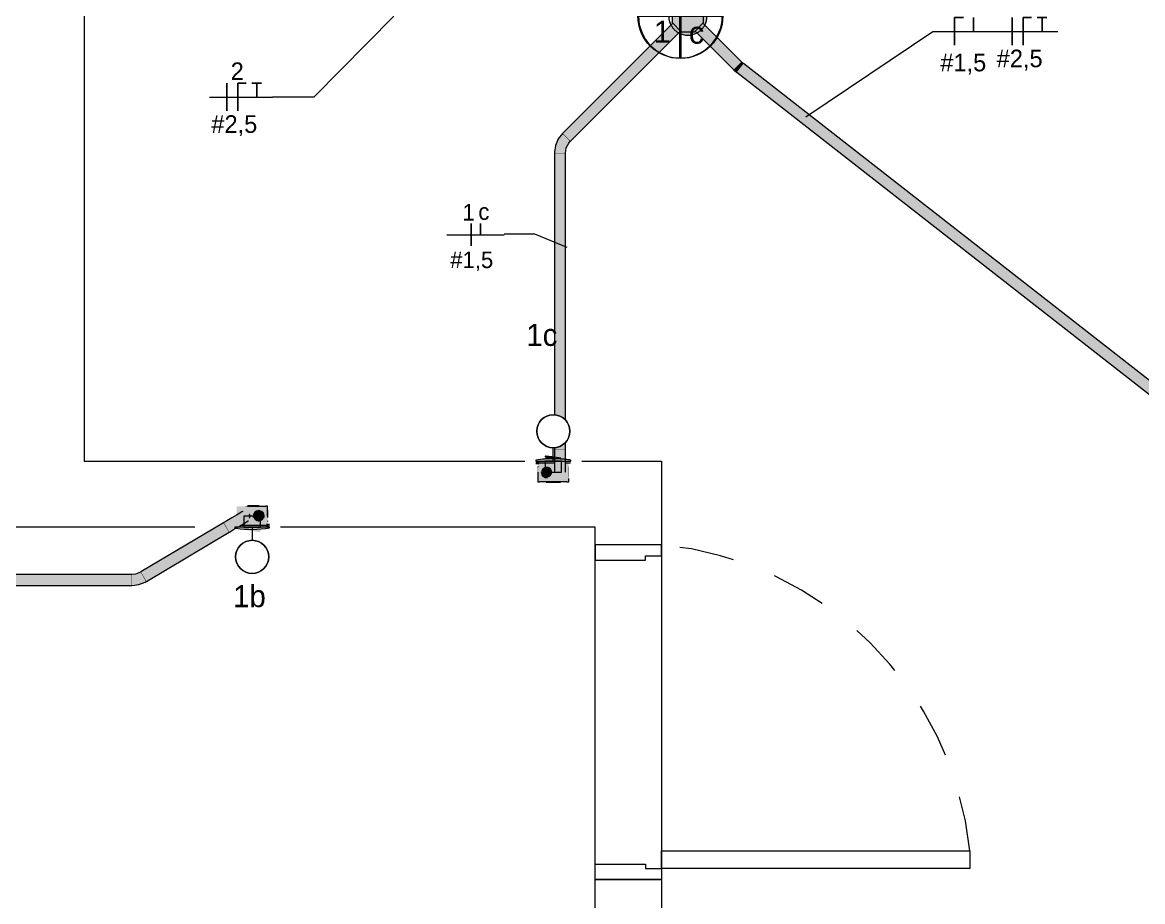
# Model space of a CAD drawing. Header units: metres. Extents: x 42.2 to 73.1, y -1.3 to 59.8.
# Drawn here: x 45.646 to 48.188, y 56.202 to 58.197 of the extents above; entities that cross this region are included whole.
import ezdxf

# ---------------------------------------------------------------- set-up
doc = ezdxf.new("R2010")
doc.units = ezdxf.units.M
doc.linetypes.add('Hidden 1_5', pattern=[0.0022, 0.0015, -0.0007])
doc.linetypes.add('IMPORT-HIDDEN2 _4_', pattern=[0.1875, 0.125, -0.0625])
for name, color, linetype, lineweight in [('A-ANNO-NOTE', 7, 'Continuous', 18), ('A-DETL', 7, 'Hidden 1_5', 18), ('ARQ-ELEV6', 7, 'Continuous', 18), ('ARQ-PAR', 7, 'Continuous', 18), ('ARQ-POR', 7, 'Continuous', 18), ('Dispositivos elétricos', 7, 'Continuous', 70), ('E-LITE', 7, 'Continuous', 50), ('E-LITE-EQPM-IDEN', 7, 'Continuous', 9), ('E-LITE-IDEN', 7, 'Continuous', 9), ('E-POWR-CNDT', 7, 'Continuous', 35), ('Identificadores de dispositivos elétricos', 7, 'Continuous', 9)]:
    doc.layers.add(name, color=color, linetype=linetype, lineweight=lineweight)
for name, color, linetype, lineweight, true_color in [('BASE ELETRICO__dwg', 7, 'Continuous', 18, 0x767676), ('Fase', 1, 'Continuous', 25, 0xff0000), ('Neutro', 5, 'Continuous', 25, 0x0000ff), ('Terra', 3, 'Continuous', 25, 0x00ff00)]:
    doc.layers.add(name, color=color, linetype=linetype, lineweight=lineweight, true_color=true_color)
doc.styles.add('Arial', font='arial.ttf', dxfattribs={"height": 0.05})
doc.styles.add('Century Gothic', font='GOTHIC.TTF', dxfattribs={"height": 0.05})
doc.styles.add('Century Gothic_1', font='GOTHIC.TTF', dxfattribs={"height": 0.04})
doc.styles.add('Century Gothic_2', font='GOTHIC.TTF', dxfattribs={"height": 0.0375})

# ---------------------------------------------------------------- blocks, each defined once
blk = doc.blocks.new('BASE ELETRICO__dwg-8227098-PLANTA BAIXA - TÉRREO')
at = {"color": 252, "lineweight": 18, "true_color": 0x8e8e8e}
blk.add_line((47.0958, 56.2518), (46.9458, 56.2518), dxfattribs=at)
at = {"layer": 'ARQ-ELEV6', "color": 252, "true_color": 0x8e8e8e}
for p, q in [((46.9458, 56.2518), (46.9458, 57.0118)), ((47.0958, 57.0118), (47.0958, 56.2518))]:
    blk.add_line(p, q, dxfattribs=at)
at = {"layer": 'ARQ-PAR', "color": 252, "true_color": 0x8e8e8e, "flags": 128}
for points in [[(45.7858, 58.294), (45.7858, 57.2018), (46.7861, 57.2018)], [(46.8313, 55.9518), (46.6058, 55.9518), (46.6058, 56.1518), (46.9458, 56.1518), (46.9458, 56.2518), (47.0958, 56.2518), (47.0958, 56.1518), (49.2058, 56.1518), (49.2058, 57.741)], [(46.0369, 57.0518), (45.5858, 57.0518), (45.5858, 57.6718), (44.1503, 57.6718)], [(46.9151, 57.2018), (47.0958, 57.2018), (47.0958, 57.0118)], [(47.0958, 57.0118), (46.9458, 57.0118), (46.9458, 57.0518), (46.2317, 57.0518)]]:
    blk.add_lwpolyline(points, dxfattribs=at)
at = {"layer": 'ARQ-POR', "color": 252, "true_color": 0x8e8e8e, "flags": 128}
for points in [[(46.9458, 56.9768), (47.0599, 56.9768), (47.0599, 56.9868), (47.0958, 56.9868), (47.0958, 56.9968), (47.0958, 57.0118), (46.9458, 57.0118), (46.9458, 56.9768)], [(47.7956, 56.3168), (47.7956, 56.2768), (47.0958, 56.2768), (47.0958, 56.3168), (47.7956, 56.3168)], [(46.9458, 56.2868), (47.06, 56.2868), (47.06, 56.2768), (47.0957, 56.2768), (47.0958, 56.2668), (47.0958, 56.2518), (46.9458, 56.2518), (46.9458, 56.2868)]]:
    blk.add_lwpolyline(points, dxfattribs=at)
at = {"layer": 'ARQ-POR', "color": 252, "linetype": 'IMPORT-HIDDEN2 _4_', "true_color": 0x8e8e8e}
blk.add_arc((47.0201, 56.2357), 0.7798, 5.9705, 84.4261, dxfattribs=at)
blk = doc.blocks.new('PVC Corrugado Amarelo_Caixa de Luz 4x2 - PVC Corrugado Amarelo_Caixa de Luz 4x2-V15-PLANTA BAIXA - TÉRREO')
at = {"layer": 'E-POWR-CNDT', "linetype": 'Hidden 1_5', "lineweight": 18, "true_color": 0xffff00}
for points in [[(-0.0355, 0.0371), (-0.0355, 0.025), (-0.035, 0.025), (-0.035, 0.0371)], [(-0.0139, 0.048), (-0.0155, 0.048), (-0.0155, 0.0475), (-0.0121, 0.0475), (-0.0121, 0.048), (-0.0124, 0.048)], [(-0.0092, 0.048), (-0.0121, 0.0478), (-0.0121, 0.0475), (0, 0.0475), (0, 0.048), (-0.0088, 0.048)], [(0.0121, 0.048), (0, 0.048), (0, 0.0475), (0.0121, 0.0476)], [(0.015, 0.0375), (0.0118, 0.0371), (0.0087, 0.0358), (0.006, 0.0337), (0.0038, 0.0303), (0.0028, 0.0276), (0.0026, 0.0241), (0.0029, 0.0218), (0.0048, 0.0179), (0.0065, 0.0159), (0.0087, 0.0142), (0.0118, 0.0129), (0.0157, 0.0126), (0.0182, 0.0129), (0.0221, 0.0148), (0.024, 0.0163), (0.0263, 0.0198), (0.0271, 0.0218), (0.0275, 0.025), (0.0271, 0.0282), (0.0252, 0.0321), (0.0235, 0.0341), (0.0212, 0.0358), (0.0172, 0.0372)], [(0.0139, 0.048), (0.0121, 0.048), (0.0121, 0.0475), (0.0155, 0.0475), (0.0155, 0.048), (0.015, 0.048)], [(0.035, 0.0371), (0.035, 0.025), (0.0355, 0.025), (0.0355, 0.0371)], [(-0.0371, 0.0058), (-0.0395, 0.0058), (-0.0395, 0.0028), (-0.0371, 0.0028)], [(-0.031, 0.0058), (-0.0371, 0.0058), (-0.0368, 0.0028), (-0.031, 0.0028)], [(-0.0355, 0.025), (-0.0355, 0.0129), (-0.035, 0.0129), (-0.035, 0.025)], [(0.0149, 0.0058), (0, 0.0058), (0, 0.0028), (0.031, 0.0028), (0.031, 0.0058), (0.015, 0.0058)], [(0.032, 0.0058), (0.031, 0.0058), (0.0313, 0.0028), (0.0371, 0.0028), (0.037, 0.0058), (0.0327, 0.0058)], [(0.035, 0.025), (0.035, 0.0129), (0.0355, 0.0129), (0.0355, 0.025)], [(0.0371, 0.0058), (0.0371, 0.0028), (0.0395, 0.0028), (0.0395, 0.0058), (0.0389, 0.0058)]]:
    blk.add_hatch(color=2, dxfattribs=at).paths.add_polyline_path(points)
h = blk.add_hatch(color=2, dxfattribs=at)
h.paths.add_polyline_path([(-0.0325, 0.0475), (-0.035, 0.0474), (-0.0349, 0.0058), (-0.031, 0.0058), (-0.0313, 0.0475), (-0.0322, 0.0475)])
h.paths.add_polyline_path([(-0.032, 0.0028), (-0.035, 0.0028), (-0.0349, 0), (-0.031, 0), (-0.0313, 0.0028), (-0.032, 0.0028)])
h = blk.add_hatch(color=2, dxfattribs=at)
h.paths.add_polyline_path([(0.0212, 0.0475), (-0.031, 0.0475), (-0.0309, 0.0058), (-0.0274, 0.0058), (-0.0272, 0.0192), (-0.0275, 0.0251), (-0.027, 0.0284), (-0.0252, 0.0321), (-0.0235, 0.0341), (-0.0213, 0.0358), (-0.0177, 0.0371), (-0.015, 0.0375), (-0.0118, 0.0371), (-0.0081, 0.0353), (-0.006, 0.0336), (-0.0038, 0.0303), (-0.0028, 0.0274), (-0.0027, 0.0236), (-0.0028, 0.0207), (-0.0027, 0.0153), (-0.0025, 0.0058), (0.031, 0.0058), (0.031, 0.0475)])
h.paths.add_polyline_path([(0.015, 0.0375), (0.0184, 0.037), (0.0221, 0.0352), (0.024, 0.0337), (0.0259, 0.031), (0.0271, 0.0282), (0.0275, 0.025), (0.0271, 0.0218), (0.0252, 0.0179), (0.0232, 0.0157), (0.0212, 0.0142), (0.0173, 0.0128), (0.015, 0.0125), (0.0118, 0.0129), (0.0079, 0.0148), (0.006, 0.0163), (0.004, 0.0192), (0.0029, 0.0218), (0.0025, 0.025), (0.0029, 0.0282), (0.0042, 0.0312), (0.0065, 0.0341), (0.0087, 0.0358), (0.0125, 0.0372)])
h.paths.add_polyline_path([(0.0156, 0.0028), (-0.0025, 0.0028), (-0.0025, 0), (0.031, 0), (0.031, 0.0028), (0.0219, 0.0028)])
h.paths.add_polyline_path([(-0.031, 0.0028), (-0.0309, 0), (-0.0274, 0), (-0.0276, 0.0028), (-0.0309, 0.0028)])
h = blk.add_hatch(color=2, dxfattribs=at)
h.paths.add_polyline_path([(0.035, 0.0475), (0.031, 0.0475), (0.031, 0.0058), (0.035, 0.0058), (0.035, 0.0445)])
h.paths.add_polyline_path([(0.0317, 0.0028), (0.031, 0.0028), (0.0313, 0), (0.035, 0), (0.0349, 0.0028), (0.0317, 0.0028)])
h = blk.add_hatch(color=2, dxfattribs=at)
h.paths.add_polyline_path([(-0.0284, 0.0058), (-0.031, 0.0058), (-0.0309, 0.0028), (-0.0274, 0.0028), (-0.0274, 0.0058)])
h.paths.add_polyline_path([(0, 0.0058), (-0.0025, 0.0058), (-0.0025, 0.0028), (0, 0.0028), (0, 0.0042)])
at = {"layer": 'E-POWR-CNDT', "lineweight": 18}
for p, q in [((-0.035, 0.0475), (-0.035, 0.0396)), ((-0.031, 0.0475), (-0.035, 0.0475)), ((-0.031, 0.0475), (0.031, 0.0475)), ((-0.016, 0.048), (-0.016, 0.0475)), ((-0.0122, 0.048), (-0.016, 0.048)), ((-0.0125, 0.048), (-0.0125, 0.0475)), ((0, 0.048), (-0.0125, 0.048)), ((0.0125, 0.048), (0, 0.048)), ((0.016, 0.048), (0.0122, 0.048)), ((0.0125, 0.0475), (0.0125, 0.048)), ((0.016, 0.0475), (0.016, 0.048)), ((0.035, 0.0475), (0.031, 0.0475)), ((0.035, 0.025), (0.035, 0.0475)), ((0.0355, 0.0375), (0.035, 0.0375)), ((0.0355, 0.0375), (0.035, 0.0375)), ((0.0355, 0.025), (0.0355, 0.0375)), ((0.0355, 0.0371), (0.0355, 0.0375)), ((0.031, 0.0028), (0.0371, 0.0028)), ((0.0371, 0.0058), (0.0327, 0.0058)), ((0.0355, 0.0125), (0.0355, 0.0142)), ((0.0355, 0.0125), (0.0355, 0.0129)), ((0.0395, 0.0058), (0.0371, 0.0058)), ((0.0371, 0.0028), (0.0395, 0.0028))]:
    blk.add_line(p, q, dxfattribs=at)
blk.add_arc((0.015, 0.025), 0.0125, 360, 98.9136, dxfattribs=at)
blk = doc.blocks.new('PVC Corrugado Amarelo_Caixa de Octogonal 4x4 - PVC Corrugado Amarelo_Caixa de Octogonal 4x4-V3-PLANTA BAIXA - TÉRREO')
at = {"layer": 'Dispositivos elétricos', "linetype": 'Hidden 1_5', "lineweight": 18, "true_color": 0xffff00}
h = blk.add_hatch(color=2, dxfattribs=at)
h.paths.add_polyline_path([(0, -0.0435), (0.0121, -0.0417), (0.0205, -0.0382), (0.0165, -0.0342), (0.0148, -0.0358), (-0.0148, -0.0358), (-0.0165, -0.0342), (-0.0205, -0.0382), (-0.0113, -0.042), (-0.0032, -0.0431)])
h.paths.add_polyline_path([(0.0382, -0.0205), (0.042, -0.0113), (0.0435, 0), (0.042, 0.0113), (0.0377, 0.0218), (0.0308, 0.0308), (0.0218, 0.0377), (0.0113, 0.042), (0, 0.0435), (-0.0121, 0.0417), (-0.0205, 0.0382), (-0.0165, 0.0342), (-0.0148, 0.0358), (0.0148, 0.0358), (0.0358, 0.0148), (0.0358, -0.0148), (0.0342, -0.0165), (0.0371, -0.0194)])
h.paths.add_polyline_path([(-0.0382, -0.0205), (-0.0342, -0.0165), (-0.0358, -0.0148), (-0.0358, -0.0125), (-0.0415, -0.0125), (-0.0388, -0.0191)])
h.paths.add_polyline_path([(-0.0381, 0.0125), (-0.0358, 0.0125), (-0.0358, 0.0148), (-0.0342, 0.0165), (-0.0382, 0.0205), (-0.0414, 0.0125), (-0.04, 0.0125)])
blk.add_hatch(color=2, dxfattribs=at).paths.add_polyline_path([(-0.0148, -0.0358), (0.0148, -0.0358), (0.0358, -0.0148), (0.0358, 0.0148), (0.0148, 0.0358), (-0.0148, 0.0358), (-0.0358, 0.0148), (-0.0358, -0.0148), (-0.0165, -0.0342)])
at = {"layer": 'A-DETL'}
for start, end in [(118.2907, 151.6798), (163.294, 180), (180, 196.706), (208.3005, 241.6995), (298.2907, 331.6811)]:
    blk.add_arc((0, 0), 0.0435, start, end, dxfattribs=at)
at = {"layer": 'Dispositivos elétricos', "lineweight": 18}
for p, q in [((-0.0148, 0.0358), (-0.0358, 0.0148)), ((0.0148, 0.0358), (-0.0148, 0.0358)), ((0.0358, 0.0148), (0.0148, 0.0358)), ((-0.0358, 0.0148), (-0.0358, -0.0148)), ((0.0358, -0.0148), (0.0358, 0.0148)), ((-0.0358, -0.0148), (-0.0148, -0.0358)), ((0.0148, -0.0358), (0.0358, -0.0148)), ((-0.0148, -0.0358), (0.0148, -0.0358))]:
    blk.add_line(p, q, dxfattribs=at)
for start, end in [(360, 118.2252), (151.7453, 163.2285), (331.7467, 360), (196.7715, 208.235), (241.765, 298.2252)]:
    blk.add_arc((0, 0), 0.0435, start, end, dxfattribs=at)
blk = doc.blocks.new('1_a_1 Interruptor_Conjunto 4x2 - a_Simples-V11-PLANTA BAIXA - TÉRREO')
at = {"layer": 'E-LITE', "lineweight": 18, "true_color": 0xfbfbfb}
for points in [[(0, 0.0051), (-0.0395, 0.002), (-0.0395, 0), (0.0329, 0), (0.0368, 0.0022), (0.0025, 0.0049)], [(-0.0162, 0.0114), (-0.0176, 0.0111), (-0.0183, 0.0104), (-0.0185, 0.009), (-0.0184, 0.0037), (0, 0.0051), (0.0185, 0.0037), (0.0183, 0.0052), (0.0169, 0.0062), (-0.0012, 0.009)]]:
    blk.add_hatch(color=7, dxfattribs=at).paths.add_polyline_path(points)
at = {"layer": 'A-DETL'}
for p, q in [((0.0395, 0), (0.0395, 0.002)), ((0.0329, 0), (0.0395, 0))]:
    blk.add_line(p, q, dxfattribs=at)
blk.add_arc((0, -0.2479), 0.253, 81.0302, 81.6148, dxfattribs=at)
at = {"layer": 'E-LITE', "lineweight": 18}
for p, q in [((-0.0395, 0.002), (-0.0395, 0)), ((-0.0395, 0), (0, 0)), ((0, 0), (0.0329, 0))]:
    blk.add_line(p, q, dxfattribs=at)
blk.add_arc((0, -0.2479), 0.253, 81.626, 98.9698, dxfattribs=at)
blk = doc.blocks.new('PVC Corrugado Amarelo_Caixa de Luz 4x2 - PVC Corrugado Amarelo_Caixa de Luz 4x2-V12-PLANTA BAIXA - TÉRREO')
at = {"layer": 'E-POWR-CNDT', "linetype": 'Hidden 1_5', "lineweight": 18, "true_color": 0xffff00}
for points in [[(-0.0355, 0.0271), (-0.035, 0.0274), (-0.035, 0.0371), (-0.0355, 0.0371), (-0.0355, 0.0278)], [(-0.015, 0.0475), (-0.0121, 0.0475), (-0.0121, 0.048), (-0.0155, 0.048), (-0.0155, 0.0475)], [(-0.0029, 0.0475), (0, 0.0475), (0, 0.048), (-0.0121, 0.0478), (-0.0121, 0.0475), (-0.0032, 0.0475)], [(0.0032, 0.0475), (0.0121, 0.0476), (0.0121, 0.048), (0, 0.048), (0, 0.0475)], [(0.015, 0.0125), (0.0189, 0.0132), (0.0221, 0.0148), (0.024, 0.0163), (0.0263, 0.0198), (0.0271, 0.0218), (0.0274, 0.0259), (0.0271, 0.0282), (0.0252, 0.0321), (0.0235, 0.0341), (0.0213, 0.0358), (0.0172, 0.0372), (0.015, 0.0375), (0.0118, 0.0371), (0.0088, 0.0358), (0.006, 0.0337), (0.0038, 0.0303), (0.0028, 0.0276), (0.0026, 0.0241), (0.0029, 0.0218), (0.0048, 0.0179), (0.0065, 0.0159), (0.0088, 0.0142), (0.0118, 0.0129)], [(0.0121, 0.0475), (0.0155, 0.0475), (0.0155, 0.048), (0.0121, 0.048), (0.0121, 0.0476)], [(0.0355, 0.025), (0.0355, 0.0371), (0.035, 0.0371), (0.035, 0.025)], [(-0.0029, 0.0028), (0, 0.0028), (0, 0.0058), (-0.0229, 0.0058), (-0.0275, 0.0028), (-0.0124, 0.0028)], [(0.0189, 0.0028), (0.031, 0.0028), (0.031, 0.0058), (0, 0.0058), (0, 0.0028), (0.0156, 0.0028)], [(0.0342, 0.0028), (0.0371, 0.0028), (0.037, 0.0058), (0.031, 0.0058), (0.0313, 0.0028), (0.0331, 0.0028)], [(0.035, 0.0129), (0.0355, 0.0129), (0.0355, 0.025), (0.035, 0.025), (0.035, 0.0142)], [(0.0371, 0.0028), (0.0395, 0.0028), (0.0395, 0.0058), (0.0371, 0.0058), (0.0371, 0.0035)]]:
    blk.add_hatch(color=2, dxfattribs=at).paths.add_polyline_path(points)
h = blk.add_hatch(color=2, dxfattribs=at)
h.paths.add_polyline_path([(-0.0315, 0), (-0.031, 0), (-0.0313, 0.0009), (-0.0329, 0), (-0.0317, 0)])
h.paths.add_polyline_path([(-0.035, 0.0274), (-0.031, 0.0296), (-0.0313, 0.0475), (-0.035, 0.0474), (-0.035, 0.0278)])
h = blk.add_hatch(color=2, dxfattribs=at)
h.paths.add_polyline_path([(0.0189, 0), (0.031, 0), (0.031, 0.0028), (-0.0282, 0.0026), (-0.031, 0.0011), (-0.0309, 0), (0.0118, 0)])
h.paths.add_polyline_path([(-0.0146, 0.0058), (0.031, 0.0058), (0.031, 0.0475), (-0.031, 0.0475), (-0.031, 0.0296), (-0.0264, 0.0324), (-0.0212, 0.0358), (-0.0177, 0.0371), (-0.0152, 0.0375), (-0.0111, 0.0368), (-0.0083, 0.0355), (-0.006, 0.0337), (-0.004, 0.0308), (-0.0029, 0.0277), (-0.0025, 0.025), (-0.0031, 0.0213), (-0.0046, 0.0182), (-0.0065, 0.0159), (-0.01, 0.0137), (-0.0115, 0.0129), (-0.0141, 0.0114), (-0.0224, 0.0058), (-0.0156, 0.0058)])
h.paths.add_polyline_path([(0.015, 0.0125), (0.0118, 0.0129), (0.0079, 0.0148), (0.006, 0.0163), (0.0042, 0.0188), (0.0029, 0.0218), (0.0026, 0.0259), (0.0029, 0.0282), (0.0042, 0.0313), (0.0065, 0.0341), (0.0088, 0.0358), (0.0118, 0.0371), (0.015, 0.0375), (0.0189, 0.0368), (0.0221, 0.0352), (0.024, 0.0337), (0.0259, 0.031), (0.0271, 0.0282), (0.0275, 0.025), (0.0271, 0.0218), (0.0252, 0.0179), (0.0232, 0.0157), (0.0213, 0.0142), (0.0173, 0.0128), (0.0157, 0.0126)])
h = blk.add_hatch(color=2, dxfattribs=at)
h.paths.add_polyline_path([(0.032, 0), (0.035, 0), (0.0349, 0.0028), (0.031, 0.0028), (0.0313, 0), (0.032, 0)])
h.paths.add_polyline_path([(0.032, 0.0058), (0.035, 0.0058), (0.0349, 0.0475), (0.031, 0.0475), (0.031, 0.0058)])
at = {"layer": 'A-DETL'}
for start, end in [(360, 23.9651), (330, 360)]:
    blk.add_arc((-0.015, 0.025), 0.01, start, end, dxfattribs=at)
at = {"layer": 'E-POWR-CNDT', "lineweight": 18}
for p, q in [((0, 0.048), (-0.0108, 0.048)), ((-0.0104, 0.0475), (0.031, 0.0475)), ((0.0125, 0.048), (0, 0.048)), ((0.016, 0.048), (0.0122, 0.048)), ((0.0125, 0.0475), (0.0125, 0.048)), ((0.016, 0.0475), (0.016, 0.048)), ((0.035, 0.0475), (0.031, 0.0475)), ((0.035, 0.025), (0.035, 0.0475)), ((0.0355, 0.0375), (0.035, 0.0375)), ((0.0355, 0.0375), (0.035, 0.0375)), ((0.0355, 0.025), (0.0355, 0.0375)), ((0.0355, 0.0371), (0.0355, 0.0375)), ((0.031, 0.0028), (0.0371, 0.0028)), ((0.0371, 0.0058), (0.0327, 0.0058)), ((0.0355, 0.0218), (0.0355, 0.025)), ((0.0355, 0.0125), (0.0355, 0.0142)), ((0.0355, 0.0125), (0.0355, 0.0129)), ((0.0395, 0.0058), (0.0371, 0.0058)), ((0.0371, 0.0028), (0.0395, 0.0028))]:
    blk.add_line(p, q, dxfattribs=at)
for start, end in [(360, 180), (180, 195), (345, 360)]:
    blk.add_arc((0.015, 0.025), 0.0125, start, end, dxfattribs=at)
blk = doc.blocks.new('1_a_1 Interruptor_Conjunto 4x2 - a_Simples-V14-PLANTA BAIXA - TÉRREO')
at = {"layer": 'E-LITE', "lineweight": 18, "true_color": 0xfbfbfb}
h = blk.add_hatch(color=7, dxfattribs=at)
h.paths.add_polyline_path([(0.0395, 0), (0.0395, 0.002), (0.0273, 0.003), (0.0275, 0), (0.0328, 0)])
h.paths.add_polyline_path([(-0.0395, 0), (0.0026, 0.0001), (0.0025, 0.0049), (0, 0.0051), (-0.0395, 0.002)])
blk.add_hatch(color=7, dxfattribs=at).paths.add_polyline_path([(-0.0185, 0.0037), (0, 0.0051), (0.0027, 0.0051), (0.0025, 0.0084), (-0.0172, 0.0113), (-0.0176, 0.0111), (-0.0183, 0.0104), (-0.0185, 0.0094), (-0.0185, 0.0045)])
at = {"layer": 'A-DETL'}
for p, q in [((0.0169, 0.0062), (0.0028, 0.0084)), ((0.0026, 0), (0.0273, 0))]:
    blk.add_line(p, q, dxfattribs=at)
for centre, radius, start, end in [((0, -0.2479), 0.253, 83.7979, 89.3775), ((0.0167, 0.0044), 0.00178, 69.7802, 83.7362)]:
    blk.add_arc(centre, radius, start, end, dxfattribs=at)
at = {"layer": 'E-LITE', "lineweight": 18}
for p, q in [((-0.0395, 0.002), (-0.0395, 0)), ((-0.0395, 0), (0, 0)), ((0.0028, 0.0084), (-0.0162, 0.0114)), ((0, 0), (0.0026, 0)), ((0.0395, 0), (0.0395, 0.002)), ((0.0274, 0), (0.0395, 0))]:
    blk.add_line(p, q, dxfattribs=at)
for centre, radius, start, end in [((0, -0.2479), 0.253, 89.3887, 98.9698), ((-0.0165, 0.0094), 0.002, 81, 180), ((-0.0165, 0.0094), 0.002, 123.4286, 180), ((-0.0165, 0.0094), 0.002, 81, 109.2857), ((0, -0.2479), 0.253, 81.0302, 83.7867)]:
    blk.add_arc(centre, radius, start, end, dxfattribs=at)
blk = doc.blocks.new('Tag de Luminárias de Teto 2 - Tag de Luminárias de Teto 2-3493498-PLANTA BAIXA - TÉRREO')
at = {"layer": 'E-LITE-EQPM-IDEN'}
for p, q in [((-0.00386, 0), (0.00386, 0)), ((-0.0038, 0.00001), (0.0038, 0.00001)), ((0, 0), (0, -0.00386)), ((-0.00004, -0.00001), (-0.0038, -0.00001)), ((-0.00004, -0.00381), (-0.00004, -0.00001)), ((0.00004, -0.00001), (0.00004, -0.00381)), ((0.0038, -0.00001), (0.00004, -0.00001))]:
    blk.add_line(p, q, dxfattribs=at)
blk.add_circle((0, 0), 0.00386, dxfattribs=at)
for centre, start, end in [((0, 0.00001), 360, 180), ((0, -0.00001), 180, 269.411), ((0, -0.00001), 270.589, 360)]:
    blk.add_arc(centre, 0.0038, start, end, dxfattribs=at)
blk = doc.blocks.new('Fiação_Tags Lighting Fixture - 2_ FR-3746630-PLANTA BAIXA - TÉRREO')
at = {"layer": 'E-LITE-EQPM-IDEN', "color": 1, "lineweight": 25, "true_color": 0xff0000}
blk.add_line((-0.00039, -0.00164), (-0.00039, -0.00366), dxfattribs=at)
at = {"layer": 'E-LITE-EQPM-IDEN', "lineweight": 25}
blk.add_line((0.00044, -0.00164), (0.00044, -0.00265), dxfattribs=at)
at = {"layer": 'E-LITE-EQPM-IDEN'}
blk.add_line((-0.0026, -0.00265), (0.0026, -0.00265), dxfattribs=at)
blk = doc.blocks.new('Fiação_PEX_Tags Lighting Fixture - 5_ NR-4481221-PLANTA BAIXA - TÉRREO')
at = {"layer": 'E-LITE-EQPM-IDEN', "color": 5, "lineweight": 25, "true_color": 0x0000ff}
for p, q in [((-0.00113, -0.0014), (-0.00113, -0.0039)), ((-0.00033, -0.0014), (-0.00113, -0.0014))]:
    blk.add_line(p, q, dxfattribs=at)
at = {"layer": 'E-LITE-EQPM-IDEN', "lineweight": 25}
blk.add_line((0.00059, -0.0014), (0.00059, -0.00265), dxfattribs=at)
at = {"layer": 'E-LITE-EQPM-IDEN'}
for p in [(-0.00312, -0.00265), (-0.00312, -0.00265), (-0.00312, -0.00265), (-0.00312, -0.00265), (-0.00312, -0.00265), (-0.00312, -0.00265), (-0.00312, -0.00265), (-0.00312, -0.00265), (-0.00312, -0.00265), (-0.00312, -0.00265), (-0.00312, -0.00265), (-0.00312, -0.00265), (-0.00312, -0.00265), (-0.00312, -0.00265), (-0.00312, -0.00265), (-0.00312, -0.00265), (-0.00312, -0.00265), (-0.00312, -0.00265), (-0.00312, -0.00265), (-0.00312, -0.00265), (-0.00312, -0.00265), (-0.00312, -0.00265), (-0.00268, -0.00265)]:
    blk.add_line(p, (0.0026, -0.00265), dxfattribs=at)
blk = doc.blocks.new('Fiação_PEX_Tags Eletrical Fixtures - 2_ FNT-4480792-PLANTA BAIXA - TÉRREO')
at = {"layer": 'Fase'}
blk.add_line((-0.00098, 0.00125), (-0.00098, -0.00125), dxfattribs=at)
at = {"layer": 'Identificadores de dispositivos elétricos'}
blk.add_line((-0.00257, 0), (0.00315, 0), dxfattribs=at)
at = {"layer": 'Neutro'}
for p, q in [((0.00002, 0.00125), (0.00002, -0.00125)), ((0.00002, 0.00125), (0.00002, -0.00077)), ((0.00076, 0.00125), (0.00002, 0.00125))]:
    blk.add_line(p, q, dxfattribs=at)
at = {"layer": 'Terra'}
for p, q in [((0.00215, 0.00125), (0.00129, 0.00125)), ((0.00175, 0.00125), (0.00175, 0))]:
    blk.add_line(p, q, dxfattribs=at)

msp = doc.modelspace()

# ---------------------------------------------------------------- hatches: boundary and pattern name
at = {"layer": 'E-POWR-CNDT', "true_color": 0xffff00}
for points in [[(46.881, 57.937), (47.1305, 58.1865), (47.1216, 58.1954), (46.8721, 57.9458), (46.8787, 57.9393)], [(46.8898, 57.9281), (47.1393, 58.1777), (47.1305, 58.1865), (46.881, 57.937), (46.8895, 57.9284)], [(47.2596, 58.0904), (47.2684, 58.0992), (47.1811, 58.1865), (47.1723, 58.1777), (47.2593, 58.0907)], [(47.2684, 58.0992), (47.2773, 58.108), (47.19, 58.1954), (47.1811, 58.1865), (47.2661, 58.1015)], [(47.2603, 58.0897), (47.278, 58.1073), (47.2773, 58.108), (47.2596, 58.0904), (47.26, 58.09)], [(47.266, 58.0846), (47.2814, 58.1043), (47.2777, 58.107), (47.2603, 58.0897), (47.2656, 58.0849)], [(47.2668, 58.084), (47.2822, 58.1037), (47.2814, 58.1043), (47.266, 58.0846), (47.2664, 58.0843)], [(48.3298, 57.2696), (48.3375, 57.2794), (47.729, 57.7547), (47.2822, 58.1037), (47.2745, 58.0938), (48.3068, 57.2876)], [(48.3221, 57.2597), (48.3298, 57.2696), (47.2745, 58.0938), (47.2668, 58.084), (48.3217, 57.2601)], [(46.8777, 57.9009), (46.8781, 57.9009), (46.881, 57.9153), (46.8891, 57.9274), (46.8714, 57.9451), (46.8636, 57.9356), (46.8579, 57.9248), (46.8543, 57.9131), (46.8531, 57.9009), (46.8777, 57.9009)], [(46.8891, 57.9274), (46.8898, 57.9281), (46.8721, 57.9458), (46.8714, 57.9451), (46.8888, 57.9277)], [(46.8777, 57.8999), (46.8781, 57.8999), (46.8779, 57.9009), (46.8531, 57.9009), (46.8534, 57.8999), (46.8768, 57.8999)], [(46.8656, 57.2268), (46.8656, 57.2278), (46.8531, 57.2278), (46.8531, 57.2268), (46.8656, 57.2268)], [(46.8656, 57.1643), (46.8656, 57.2268), (46.8531, 57.2268), (46.8534, 57.2131), (46.8532, 57.1885), (46.8534, 57.1787), (46.8531, 57.1768), (46.8544, 57.1715), (46.8554, 57.1698), (46.8571, 57.1678), (46.8598, 57.1658), (46.8624, 57.1648)], [(46.8688, 57.2268), (46.8781, 57.2268), (46.8781, 57.2278), (46.8656, 57.2278), (46.8656, 57.2268), (46.8688, 57.2268)], [(46.8656, 57.1643), (46.8688, 57.1648), (46.8727, 57.1666), (46.875, 57.1688), (46.8765, 57.1708), (46.8777, 57.1736), (46.8781, 57.1784), (46.8778, 57.1889), (46.878, 57.2032), (46.8777, 57.2178), (46.8781, 57.2268), (46.8656, 57.2268), (46.8656, 57.1648)], [(46.1093, 57.0513), (46.163, 57.0832), (46.1609, 57.0859), (46.1584, 57.0877), (46.1544, 57.0891), (46.1521, 57.0893), (46.1489, 57.0889), (46.1446, 57.0868), (46.1356, 57.0811), (46.1239, 57.0743), (46.1085, 57.065), (46.1029, 57.062), (46.1085, 57.0527)], [(45.9212, 56.9394), (46.1085, 57.0508), (46.1021, 57.0615), (45.9148, 56.9501), (45.9204, 56.9408)], [(46.1085, 57.0508), (46.1093, 57.0513), (46.1029, 57.062), (46.1021, 57.0615), (46.1082, 57.0513)], [(46.1157, 57.0405), (46.1277, 57.048), (46.1475, 57.0595), (46.1569, 57.0653), (46.1587, 57.0661), (46.1623, 57.0695), (46.1636, 57.0717), (46.1644, 57.074), (46.1647, 57.0778), (46.1643, 57.0802), (46.1628, 57.0831), (46.1093, 57.0513), (46.1155, 57.0409)], [(45.9276, 56.9286), (46.1149, 57.04), (46.1085, 57.0508), (45.9212, 56.9394), (45.9274, 56.929)], [(46.1149, 57.04), (46.1157, 57.0405), (46.1093, 57.0513), (46.1085, 57.0508), (46.1146, 57.0404)], [(44.2521, 56.9318), (45.8938, 56.9318), (45.8938, 56.9443), (44.1486, 56.9443), (44.1486, 56.9318), (44.1652, 56.9318)], [(44.9475, 56.9193), (45.8938, 56.9193), (45.8938, 56.9318), (44.1486, 56.9318), (44.1486, 56.9193), (44.2521, 56.9193)], [(45.8938, 56.9193), (45.8948, 56.9193), (45.8948, 56.9443), (45.8938, 56.9442), (45.8938, 56.9196)], [(45.8948, 56.9193), (45.9114, 56.9216), (45.9268, 56.9281), (45.914, 56.9496), (45.9037, 56.9455), (45.8948, 56.9443), (45.8948, 56.9198)], [(45.9268, 56.9281), (45.9276, 56.9286), (45.9148, 56.9501), (45.914, 56.9496), (45.9265, 56.9285)]]:
    msp.add_hatch(color=2, dxfattribs=at).paths.add_polyline_path(points)
h = msp.add_hatch(color=2, dxfattribs=at)
h.paths.add_polyline_path([(46.8531, 57.2278), (46.8656, 57.2278), (46.8656, 57.235), (46.8598, 57.233), (46.8565, 57.2323), (46.8531, 57.2318), (46.8531, 57.2315)])
h.paths.add_polyline_path([(46.8656, 57.3037), (46.8656, 57.8999), (46.8531, 57.8999), (46.8531, 57.3067), (46.8584, 57.306), (46.8627, 57.3048)])
h = msp.add_hatch(color=2, dxfattribs=at)
h.paths.add_polyline_path([(46.8781, 57.2278), (46.8781, 57.2439), (46.8744, 57.2404), (46.871, 57.2379), (46.8656, 57.235), (46.8656, 57.2278), (46.8777, 57.2278)])
h.paths.add_polyline_path([(46.8781, 57.2948), (46.8781, 57.8999), (46.8656, 57.8999), (46.8659, 57.3036), (46.8692, 57.3019), (46.8726, 57.2997), (46.8766, 57.2963), (46.8777, 57.2952)])

# ---------------------------------------------------------------- linework, layer by layer
at = {"layer": 'A-ANNO-NOTE', "lineweight": 9}
for p, q in [((46.8506, 57.2018), (46.8506, 57.2318)), ((46.8319, 57.2018), (46.8319, 57.1768)), ((46.8694, 57.2018), (46.8319, 57.2018)), ((46.8694, 57.1768), (46.8694, 57.2018)), ((46.8319, 57.1768), (46.8694, 57.1768)), ((46.186, 57.0768), (46.1485, 57.0768)), ((46.1485, 57.0768), (46.1485, 57.0518)), ((46.186, 57.0518), (46.186, 57.0768)), ((46.1485, 57.0518), (46.186, 57.0518)), ((46.1673, 57.0518), (46.1673, 57.0218))]:
    msp.add_line(p, q, dxfattribs=at)
for centre in [(46.8506, 57.2693), (46.1673, 56.9843)]:
    msp.add_circle(centre, 0.0375, dxfattribs=at)
for centre, start, end in [((46.8506, 57.2693), 0, 180), ((46.8506, 57.2693), 180, 0), ((46.1673, 56.9843), 0, 180), ((46.1673, 56.9843), 180, 0)]:
    msp.add_arc(centre, 0.0375, start, end, dxfattribs=at)
at = {"layer": 'E-LITE-EQPM-IDEN'}
for p, q in [((47.4238, 57.9833), (47.7113, 58.1769)), ((46.8083, 57.7167), (46.739, 57.7167)), ((46.882, 57.6868), (46.8083, 57.7167))]:
    msp.add_line(p, q, dxfattribs=at)
at = {"layer": 'E-POWR-CNDT', "color": 57, "lineweight": 18, "true_color": 0x808040}
for p, q in [((47.1216, 58.1954), (46.8721, 57.9458)), ((46.8898, 57.9281), (47.1393, 58.1777)), ((47.1723, 58.1777), (47.2596, 58.0904)), ((47.2773, 58.108), (47.19, 58.1954)), ((47.278, 58.1073), (47.2773, 58.108)), ((47.2814, 58.1043), (47.278, 58.1073)), ((47.2822, 58.1037), (47.2814, 58.1043)), ((48.3375, 57.2794), (47.2822, 58.1037)), ((47.2596, 58.0904), (47.2603, 58.0897)), ((47.2603, 58.0897), (47.266, 58.0846)), ((47.266, 58.0846), (47.2668, 58.084)), ((47.2668, 58.084), (48.3221, 57.2597)), ((46.8721, 57.9458), (46.8714, 57.9451)), ((46.8891, 57.9274), (46.8898, 57.9281)), ((46.8531, 57.9009), (46.8531, 57.8999)), ((46.8531, 57.8999), (46.8531, 57.3067)), ((46.8781, 57.8999), (46.8781, 57.9009)), ((46.8781, 57.2948), (46.8781, 57.8999)), ((46.8781, 57.2278), (46.8781, 57.2439)), ((46.8531, 57.2319), (46.8531, 57.2278)), ((46.8531, 57.2278), (46.8531, 57.2268)), ((46.8781, 57.2268), (46.8781, 57.2278)), ((46.1021, 57.0615), (45.9148, 56.9501)), ((46.1029, 57.062), (46.1021, 57.0615)), ((45.9276, 56.9286), (46.1149, 57.04)), ((46.1149, 57.04), (46.1157, 57.0405)), ((45.8938, 56.9443), (44.1486, 56.9443)), ((45.8948, 56.9443), (45.8938, 56.9443)), ((45.9148, 56.9501), (45.914, 56.9496)), ((44.1486, 56.9193), (45.8938, 56.9193)), ((45.8938, 56.9193), (45.8948, 56.9193)), ((45.9268, 56.9281), (45.9276, 56.9286))]:
    msp.add_line(p, q, dxfattribs=at)
at = {"layer": 'E-POWR-CNDT', "color": 57, "lineweight": 18, "true_color": 0x808040, "flags": 128}
for points in [[(46.8714, 57.9451), (46.8618, 57.9327), (46.8556, 57.9183), (46.8531, 57.9028), (46.8531, 57.9009)], [(46.8781, 57.9009), (46.8801, 57.9129), (46.8857, 57.9236), (46.8891, 57.9274)], [(46.8531, 57.2268), (46.8531, 57.213), (46.8531, 57.2002), (46.8531, 57.1895), (46.8531, 57.1817), (46.8531, 57.1775), (46.8531, 57.1768)], [(46.8781, 57.1768), (46.8781, 57.1788), (46.8781, 57.1845), (46.8781, 57.1936), (46.8781, 57.2053), (46.8781, 57.2186), (46.8781, 57.2268)], [(46.1459, 57.0876), (46.1442, 57.0866), (46.1393, 57.0836), (46.1315, 57.079), (46.1215, 57.073), (46.11, 57.0662), (46.1029, 57.062)], [(46.1157, 57.0405), (46.1276, 57.0476), (46.1386, 57.0542), (46.1478, 57.0596), (46.1545, 57.0636), (46.1581, 57.0657), (46.1587, 57.0661)], [(45.914, 56.9496), (45.9027, 56.9452), (45.8948, 56.9443)], [(45.8948, 56.9193), (45.9104, 56.9213), (45.9249, 56.9271), (45.9268, 56.9281)]]:
    msp.add_lwpolyline(points, dxfattribs=at)
at = {"layer": 'Identificadores de dispositivos elétricos'}
for p, q in [((46.489, 58.2118), (46.3069, 58.028)), ((46.3069, 58.028), (46.2131, 58.028))]:
    msp.add_line(p, q, dxfattribs=at)

# ---------------------------------------------------------------- block references
at = {"layer": 'A-DETL'}
for name, p in [('PVC Corrugado Amarelo_Caixa de Octogonal 4x4 - PVC Corrugado Amarelo_Caixa de Octogonal 4x4-V3-PLANTA BAIXA - TÉRREO', (47.1558, 58.2118)), ('1_a_1 Interruptor_Conjunto 4x2 - a_Simples-V14-PLANTA BAIXA - TÉRREO', (46.8506, 57.2018)), ('PVC Corrugado Amarelo_Caixa de Luz 4x2 - PVC Corrugado Amarelo_Caixa de Luz 4x2-V12-PLANTA BAIXA - TÉRREO', (46.1673, 57.0518))]:
    msp.add_blockref(name, p, dxfattribs=at)
at = {"layer": 'A-DETL', "rotation": 180}
msp.add_blockref('1_a_1 Interruptor_Conjunto 4x2 - a_Simples-V11-PLANTA BAIXA - TÉRREO', (46.1673, 57.0518), dxfattribs=at)
at = {"layer": 'BASE ELETRICO__dwg', "color": 252, "true_color": 0x8e8e8e}
msp.add_blockref('BASE ELETRICO__dwg-8227098-PLANTA BAIXA - TÉRREO', (0, 0), dxfattribs=at)
at = {"layer": 'E-LITE-EQPM-IDEN', "xscale": 24.99999999999999, "yscale": 24.99999999999999, "zscale": 24.99999999999999}
for name, p in [('Tag de Luminárias de Teto 2 - Tag de Luminárias de Teto 2-3493498-PLANTA BAIXA - TÉRREO', (47.1388, 58.2118)), ('Fiação_PEX_Tags Lighting Fixture - 5_ NR-4481221-PLANTA BAIXA - TÉRREO', (47.7894, 58.2432)), ('Fiação_Tags Lighting Fixture - 2_ FR-3746630-PLANTA BAIXA - TÉRREO', (46.6741, 57.7818))]:
    msp.add_blockref(name, p, dxfattribs=at)
at = {"layer": 'E-POWR-CNDT', "lineweight": 18, "rotation": 180}
msp.add_blockref('PVC Corrugado Amarelo_Caixa de Luz 4x2 - PVC Corrugado Amarelo_Caixa de Luz 4x2-V15-PLANTA BAIXA - TÉRREO', (46.8506, 57.2018), dxfattribs=at)
at = {"layer": 'Identificadores de dispositivos elétricos', "color": 1, "true_color": 0xff0000, "xscale": 24.99999999999999, "yscale": 24.99999999999999, "zscale": 24.99999999999999}
for p in [(47.9162, 58.1769), (46.1344, 58.028)]:
    msp.add_blockref('Fiação_PEX_Tags Eletrical Fixtures - 2_ FNT-4480792-PLANTA BAIXA - TÉRREO', p, dxfattribs=at)

# ---------------------------------------------------------------- texts
at = {"layer": 'E-LITE-EQPM-IDEN', "attachment_point": 1}
for s, insert, char_height, width, style in [('1', (47.0781, 58.201), 0.05, 0.048101, 'Arial'), ('c', (47.158, 58.199), 0.05, 0.044093, 'Arial'), ('#1,5', (47.7287, 58.1263), 0.04, 0.144304, 'Century Gothic_1'), ('1', (46.6444, 57.7851), 0.0375, 0.036076, 'Century Gothic_2'), ('c', (46.6805, 57.7866), 0.0375, 0.042089, 'Century Gothic_2'), ('#1,5', (46.6167, 57.6772), 0.0375, 0.136287, 'Century Gothic_2')]:
    msp.add_mtext(s, dxfattribs=dict(at, insert=insert, char_height=char_height, width=width, style=style))
at = {"layer": 'E-LITE-IDEN', "char_height": 0.05, "attachment_point": 1, "style": 'Century Gothic'}
for s, insert, width in [('1c', (46.7892, 57.5131), 0.104219), ('1b', (46.1239, 56.9201), 0.106224)]:
    msp.add_mtext(s, dxfattribs=dict(at, insert=insert, width=width))
at = {"layer": 'Identificadores de dispositivos elétricos', "char_height": 0.04, "attachment_point": 1, "style": 'Century Gothic_1'}
for s, insert, width in [('#2,5', (47.8566, 58.1355), 0.144304), ('2', (46.1186, 58.1065), 0.03808), ('#2,5', (46.0748, 57.9866), 0.144304)]:
    msp.add_mtext(s, dxfattribs=dict(at, insert=insert, width=width))

doc.saveas('drawing.dxf')
